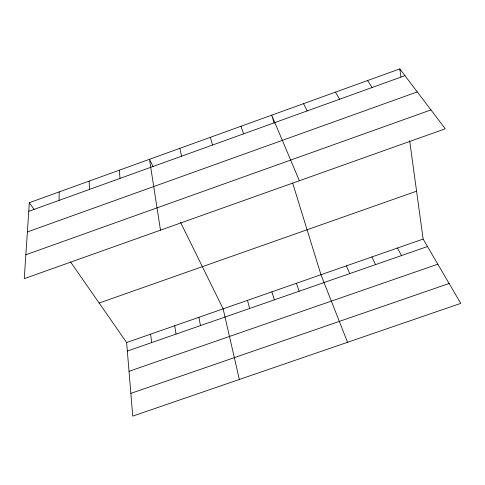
<?xml version="1.0" encoding="UTF-8"?>
<svg xmlns="http://www.w3.org/2000/svg" width="485" height="485" viewBox="0 0 485 485"><rect width="100%" height="100%" fill="white"/><g stroke="black" fill="none" stroke-linecap="round" stroke-linejoin="round"><path stroke-width="0.73" d="M59.061 200.384L59.188 191.914M29.336 202.694L24.25 278.657L445.272 128.798L399.816 68.894L29.336 202.694L34.053 209.471M28.76 211.308L404.957 75.666M27.378 231.933L417.276 91.901M25.85 254.764L430.947 109.913M99.158 303.034L416.573 191.187M70.683 262.118L126.633 342.525L423.138 239.069L409.655 140.68M127.343 351.067L427.497 246.519M129.022 371.304L437.828 264.192M130.853 393.377L449.116 283.495M367.575 80.54L372.207 87.476M423.138 239.069L460.75 303.386L132.738 416.106L126.633 342.525M335.481 92.132L339.603 99.231M397.457 248.029L401.495 255.577M303.525 103.675L307.15 110.932M153.151 166.719L149.495 159.298L160.48 230.169M180.578 222.415L223.142 308.848L239.347 379.47M371.868 256.953L375.584 264.598M346.369 265.853L349.764 273.595M299.354 180.735L271.709 115.163L274.152 123.093M347.551 342.283L320.955 274.716L292.734 183.275M296.377 283.295L299.16 291.218M240.96 126.27L243.609 133.842M271.885 291.843L274.358 299.857M210.344 137.322L212.521 145.051M247.471 300.361L249.648 308.466M179.856 148.337L181.566 156.212M198.892 317.311L200.475 325.593M174.721 325.744L176.013 334.11M399.816 68.894L400.925 77M150.641 334.147L151.635 342.604M119.268 170.217L120.05 178.395M89.167 181.087L89.489 189.411"/></g></svg>
